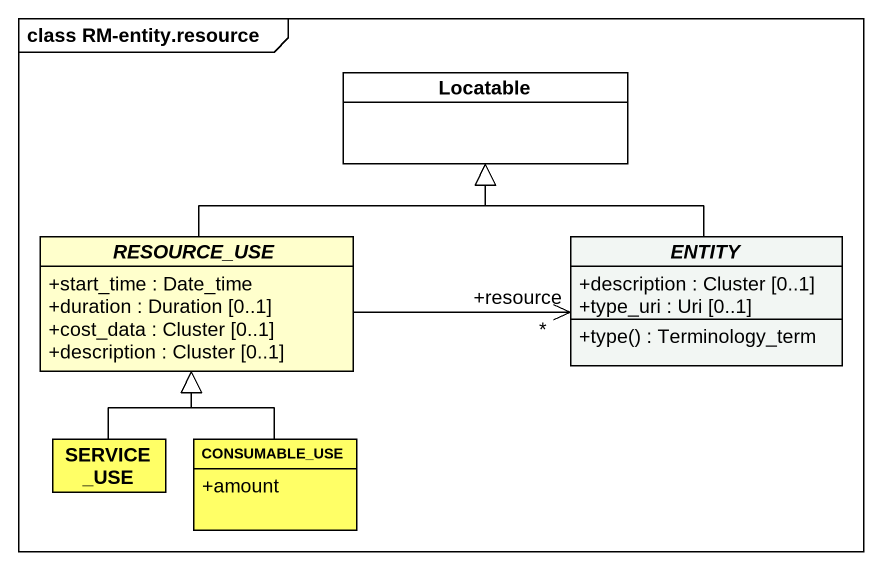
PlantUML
@startuml
mainframe class RM-entity.resource
hide circle
hide empty members
skinparam classAttributeIconSize 0
class Locatable #FFFFFF
abstract class RESOURCE_USE #FFFFCC {
  +start_time : Date_time
  +duration : Duration [0..1]
  +cost_data : Cluster [0..1]
  +description : Cluster [0..1]
}
abstract class "ENTITY" as ENTITY_ #F2F6F3 {
  +description : Cluster [0..1]
  +type_uri : Uri [0..1]
  +type() : Terminology_term
}
class SERVICE_USE #FFFF66
class CONSUMABLE_USE #FFFF66 {
  +amount
}
RESOURCE_USE -up-|> Locatable
RESOURCE_USE -right-> "+resource\n*" ENTITY_
ENTITY_ -up-|> Locatable
SERVICE_USE -up-|> RESOURCE_USE
CONSUMABLE_USE -up-|> RESOURCE_USE
@enduml
